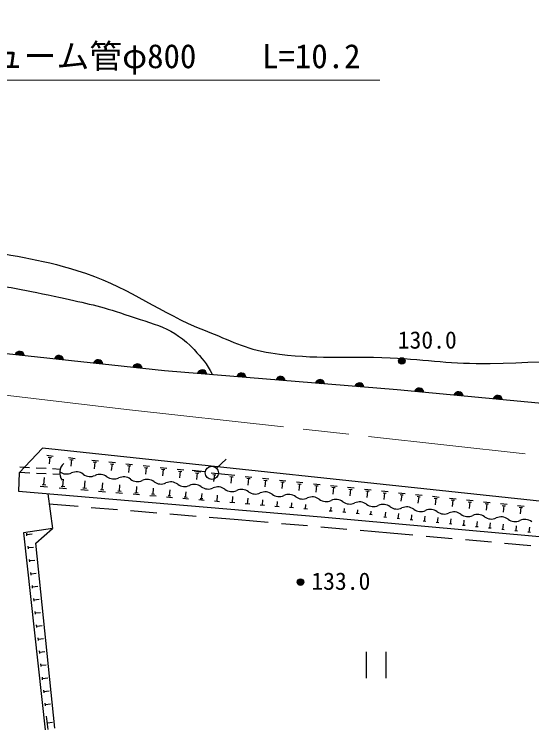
# Model space of a CAD drawing. Units: millimetres, scale not verified. Extents: x 40000 to 680000, y 20000 to 380000.
# Drawn here: x 322655 to 361994, y 248999 to 303380 of the extents above; entities that cross this region are included whole.
import ezdxf
from ezdxf.enums import TextEntityAlignment as Align

# ---------------------------------------------------------------- set-up
doc = ezdxf.new("R2010")
doc.units = ezdxf.units.MM
doc.header["$LTSCALE"] = 1000
doc.linetypes.add('CHAIN', pattern=[18.5, 12, -1.5, 3.5, -1.5])
for name, color, linetype, lineweight in [('M-BGD', 7, 'Continuous', 25), ('M-BGD-EXST', 7, 'Continuous', 25), ('M-BMK', 2, 'CHAIN', 13), ('M-STR-HTXT', 7, 'Continuous', 13)]:
    doc.layers.add(name, color=color, linetype=linetype, lineweight=lineweight)
doc.styles.add('ＭＳ ゴシック', font='')
doc.styles.get('ＭＳ ゴシック').set_extended_font_data('MS Gothic')

msp = doc.modelspace()

# ---------------------------------------------------------------- linework, layer by layer
at = {"layer": 'M-BGD'}
for p, q in [((369862, 265605), (324790, 270392)), ((325117, 269855), (325619, 269802)), ((325229, 269716), (325480, 269690)), ((325355, 269703), (325301, 269201)), ((326771, 269679), (327272, 269626)), ((326883, 269541), (327133, 269514)), ((327008, 269527), (326955, 269026)), ((328551, 269490), (329052, 269437)), ((328663, 269351), (328914, 269325)), ((328788, 269338), (328735, 268836)), ((329848, 269352), (330350, 269299)), ((329960, 269214), (330211, 269187)), ((330086, 269200), (330032, 268699)), ((331145, 269215), (331647, 269161)), ((323073, 268980), (323822, 268939)), ((324321, 268911), (325070, 268870)), ((325569, 268843), (326144, 268811)), ((331257, 269076), (331508, 269049)), ((331383, 269063), (331329, 268561)), ((332442, 269077), (332943, 269024)), ((332554, 268938), (332805, 268912)), ((332679, 268925), (332626, 268424)), ((333739, 268939), (334240, 268886)), ((333851, 268801), (334101, 268774)), ((333976, 268787), (333923, 268286)), ((335035, 268801), (335536, 268748)), ((335147, 268663), (335398, 268636)), ((335272, 268650), (335219, 268149)), ((336332, 268664), (336832, 268611)), ((323836, 268505), (323087, 268542)), ((325085, 268443), (324336, 268480)), ((324912, 267605), (324959, 268166)), ((326115, 268392), (325584, 268418)), ((336444, 268525), (336694, 268499)), ((336569, 268512), (336516, 268012)), ((337628, 268526), (338128, 268473)), ((337740, 268388), (337990, 268361)), ((337865, 268374), (337812, 267874)), ((338924, 268388), (339424, 268335)), ((339036, 268250), (339286, 268224)), ((339161, 268237), (339107, 267737)), ((340220, 268251), (340719, 268198)), ((340331, 268113), (340581, 268086)), ((340456, 268099), (340403, 267599)), ((341515, 268113), (342015, 268060)), ((325052, 267593), (324772, 267617)), ((326346, 267484), (326394, 268044)), ((328000, 267343), (328048, 267904)), ((329335, 267225), (329380, 267763)), ((330647, 267108), (330691, 267624)), ((341627, 267975), (341877, 267948)), ((341752, 267962), (341699, 267462)), ((342810, 267976), (343310, 267923)), ((342922, 267837), (343172, 267811)), ((343047, 267824), (342994, 267325)), ((344106, 267838), (344605, 267785)), ((344217, 267700), (344467, 267673)), ((344342, 267687), (344289, 267187)), ((345400, 267700), (345900, 267647)), ((345512, 267562), (345762, 267536)), ((346695, 267563), (347194, 267510)), ((325180, 267441), (324620, 267489)), ((326615, 267320), (326054, 267367)), ((326487, 267472), (326206, 267496)), ((328268, 267179), (327708, 267227)), ((328140, 267331), (327860, 267355)), ((329592, 267067), (329054, 267113)), ((329469, 267213), (329200, 267236)), ((330776, 267097), (330518, 267119)), ((331938, 266993), (331980, 267487)), ((333208, 266880), (333248, 267352)), ((334456, 266768), (334495, 267220)), ((335684, 266659), (335721, 267090)), ((345637, 267549), (345584, 267050)), ((346807, 267425), (347056, 267399)), ((346931, 267412), (346878, 266913)), ((347990, 267425), (348488, 267372)), ((348101, 267288), (348350, 267261)), ((348226, 267274), (348173, 266776)), ((349284, 267288), (349783, 267235)), ((349395, 267150), (349645, 267124)), ((349520, 267137), (349467, 266638)), ((350578, 267151), (351076, 267098)), ((350689, 267013), (350939, 266986)), ((351872, 267013), (352370, 266960)), ((330894, 266957), (330378, 267001)), ((332175, 266848), (331681, 266890)), ((332062, 266982), (331815, 267003)), ((333434, 266741), (332961, 266781)), ((333326, 266870), (333089, 266890)), ((334673, 266636), (334221, 266675)), ((334569, 266759), (334343, 266778)), ((335891, 266533), (335459, 266570)), ((335792, 266650), (335576, 266668)), ((337088, 266431), (336678, 266466)), ((336994, 266543), (336789, 266560)), ((336892, 266552), (336927, 266962)), ((338071, 266348), (338112, 266837)), ((339239, 266249), (339279, 266713)), ((340388, 266152), (340426, 266591)), ((341519, 266056), (341554, 266472)), ((350814, 266999), (350761, 266501)), ((351983, 266875), (352232, 266849)), ((352108, 266862), (352055, 266364)), ((353166, 266876), (353664, 266823)), ((353277, 266738), (353526, 266712)), ((353402, 266725), (353349, 266227)), ((354459, 266738), (354957, 266685)), ((354571, 266601), (354819, 266574)), ((354695, 266587), (354642, 266090)), ((355753, 266601), (356250, 266548)), ((325312, 266163), (327509, 265980)), ((338266, 266332), (337876, 266365)), ((339425, 266233), (339054, 266265)), ((340564, 266137), (340212, 266166)), ((341685, 266042), (341352, 266070)), ((342787, 265948), (342473, 265975)), ((342630, 265961), (342663, 266354)), ((343723, 265869), (343754, 266239)), ((344798, 265778), (344827, 266125)), ((346710, 265612), (346738, 265922)), ((355864, 266463), (356113, 266437)), ((355988, 266450), (355935, 265953)), ((357046, 266464), (357543, 266411)), ((357157, 266326), (357406, 266300)), ((357281, 266313), (357228, 265816)), ((358339, 266326), (358836, 266273)), ((358450, 266189), (358698, 266162)), ((358574, 266176), (358521, 265678)), ((359631, 266189), (360128, 266136)), ((359742, 266052), (359991, 266025)), ((359867, 266038), (359814, 265541)), ((360924, 266052), (361421, 265999)), ((328505, 265897), (330498, 265732)), ((331495, 265649), (333488, 265483)), ((334485, 265400), (336478, 265234)), ((343871, 265856), (343575, 265881)), ((344937, 265766), (344659, 265789)), ((346834, 265600), (346586, 265623)), ((347860, 265508), (347624, 265529)), ((347742, 265518), (347769, 265813)), ((348873, 265416), (348650, 265437)), ((348762, 265426), (348787, 265705)), ((349769, 265336), (349793, 265598)), ((350858, 265141), (350900, 265539)), ((351853, 265038), (351894, 265436)), ((361035, 265914), (361283, 265888)), ((361159, 265901), (361106, 265404)), ((337474, 265151), (339671, 264969)), ((339671, 264969), (341966, 264770)), ((349874, 265326), (349664, 265345)), ((350958, 265131), (350759, 265151)), ((351953, 265028), (351754, 265048)), ((352947, 264925), (352748, 264945)), ((352848, 264935), (352889, 265333)), ((353942, 264822), (353743, 264842)), ((353842, 264832), (353884, 265230)), ((354837, 264729), (354878, 265127)), ((355832, 264626), (355873, 265024)), ((356826, 264523), (356868, 264920)), ((342963, 264683), (344955, 264511)), ((345951, 264424), (347944, 264251)), ((354937, 264718), (354738, 264739)), ((355931, 264615), (355732, 264636)), ((356926, 264512), (356727, 264533)), ((357921, 264409), (357722, 264430)), ((357821, 264419), (357862, 264817)), ((358915, 264306), (358716, 264327)), ((358816, 264316), (358857, 264714)), ((359810, 264213), (359852, 264611)), ((360805, 264110), (360846, 264508)), ((361800, 264007), (361841, 264405)), ((323364, 263975), (324997, 248999)), ((323618, 263736), (323596, 263935)), ((323607, 263836), (324005, 263879)), ((348940, 264165), (351236, 263966)), ((351236, 263966), (352965, 263810)), ((359910, 264203), (359711, 264224)), ((360905, 264100), (360706, 264121)), ((361899, 263997), (361700, 264017)), ((353961, 263720), (355953, 263540)), ((356949, 263450), (358941, 263270)), ((323726, 262742), (323705, 262941)), ((323715, 262842), (324113, 262885)), ((359936, 263180), (361928, 263000)), ((323835, 261748), (323813, 261947)), ((323824, 261848), (324221, 261891)), ((323943, 260754), (323921, 260953)), ((323932, 260853), (324330, 260897)), ((324051, 259760), (324030, 259959)), ((324041, 259859), (324438, 259903)), ((324160, 258766), (324138, 258965)), ((324149, 258865), (324547, 258909)), ((324268, 257772), (324246, 257971)), ((324257, 257871), (324655, 257914)), ((324377, 256778), (324355, 256976)), ((324366, 256877), (324763, 256920)), ((324485, 255783), (324463, 255982)), ((324474, 255883), (324872, 255926)), ((324593, 254789), (324572, 254988)), ((324582, 254889), (324980, 254932)), ((349406, 254913), (349406, 252913)), ((350906, 254913), (350906, 252913)), ((324702, 253795), (324680, 253994)), ((324691, 253895), (325088, 253938)), ((324810, 252801), (324788, 253000)), ((324799, 252901), (325197, 252944)), ((324918, 251807), (324897, 252006)), ((324908, 251906), (325305, 251950)), ((325027, 250813), (325005, 251012)), ((325016, 250912), (325414, 250956)), ((325222, 249024), (325114, 250018)), ((325168, 249521), (325565, 249564))]:
    msp.add_line(p, q, dxfattribs=at)
for points in [[(379663, 272196), (372900, 272731), (367070, 273397), (351760, 274830), (334067, 276287), (318040, 277998), (280822, 282191), (279582, 282306)], [(324790, 270392), (323013, 268535), (322981, 267126)], [(322981, 267126), (345981, 265175), (367661, 263218), (371654, 262674)], [(325206, 266937), (325567, 264301), (323364, 263975)], [(325731, 249127), (324296, 263169), (325567, 264301)]]:
    msp.add_lwpolyline(points, dxfattribs=at)
for centre, radius in [((352119, 277028), 250), ((352119, 277028), 204), ((352119, 277028), 159), ((352119, 277028), 114), ((352119, 277028), 68.2), ((352119, 277028), 22.7), ((344415, 260222), 250), ((344415, 260222), 204), ((344415, 260222), 159), ((344415, 260222), 114), ((344415, 260222), 68.2), ((344415, 260222), 22.7)]:
    msp.add_circle(centre, radius, dxfattribs=at)
for centre, radius, start, end in [((323065, 277407), 354, 2.7038, 165.109), ((323065, 277407), 283, 4.9279, 162.885), ((323065, 277407), 212, 8.6742, 159.1386), ((323065, 277407), 142, 16.3859, 151.4269), ((323065, 277407), 100, 26.7036, 141.1093), ((326048, 277089), 354, 2.7038, 165.109), ((326048, 277089), 283, 4.9279, 162.885), ((326048, 277089), 212, 8.6742, 159.1386), ((326048, 277089), 142, 16.3859, 151.4269), ((326048, 277089), 100, 26.7036, 141.1093), ((329031, 276770), 354, 2.7038, 165.109), ((329031, 276770), 283, 4.9279, 162.885), ((329031, 276770), 212, 8.6742, 159.1386), ((329031, 276770), 142, 16.3859, 151.4269), ((329031, 276770), 100, 26.7036, 141.1093), ((332014, 276452), 354, 2.7038, 165.109), ((332014, 276452), 283, 4.9279, 162.885), ((332014, 276452), 212, 8.6742, 159.1386), ((332014, 276452), 142, 16.3859, 151.4269), ((332014, 276452), 100, 26.7036, 141.1093), ((336930, 275997), 354, 4.0896, 166.4947), ((336930, 275997), 283, 6.3136, 164.2707), ((336930, 275997), 212, 10.0599, 160.5244), ((336930, 275997), 142, 17.7717, 152.8126), ((336930, 275997), 100, 28.0893, 142.495), ((339919, 275751), 354, 4.0896, 166.4947), ((339919, 275751), 283, 6.3136, 164.2707), ((339919, 275751), 212, 10.0599, 160.5244), ((339919, 275751), 142, 17.7717, 152.8126), ((339919, 275751), 100, 28.0893, 142.495), ((342909, 275505), 354, 4.0896, 166.4947), ((342909, 275505), 283, 6.3136, 164.2707), ((342909, 275505), 212, 10.0599, 160.5244), ((342909, 275505), 142, 17.7717, 152.8126), ((342909, 275505), 100, 28.0893, 142.495), ((345899, 275259), 354, 4.0896, 166.4947), ((345899, 275259), 283, 6.3136, 164.2707), ((345899, 275259), 212, 10.0599, 160.5244), ((345899, 275259), 142, 17.7717, 152.8126), ((345899, 275259), 100, 28.0893, 142.495), ((348889, 275012), 354, 4.0896, 166.4947), ((348889, 275012), 283, 6.3136, 164.2707), ((348889, 275012), 212, 10.0599, 160.5244), ((348889, 275012), 142, 17.7717, 152.8126), ((348889, 275012), 100, 28.0893, 142.495), ((353436, 274619), 354, 3.4501, 165.8552), ((353436, 274619), 283, 5.6741, 163.6312), ((353436, 274619), 212, 9.4204, 159.8849), ((353436, 274619), 142, 17.1321, 152.1731), ((353436, 274619), 100, 27.4498, 141.8555), ((356423, 274339), 354, 3.4501, 165.8552), ((356423, 274339), 283, 5.6741, 163.6312), ((356423, 274339), 212, 9.4204, 159.8849), ((356423, 274339), 142, 17.1321, 152.1731), ((356423, 274339), 100, 27.4498, 141.8555), ((359410, 274060), 354, 3.4501, 165.8552), ((359410, 274060), 283, 5.6741, 163.6312), ((359410, 274060), 212, 9.4204, 159.8849), ((359410, 274060), 142, 17.1321, 152.1731), ((359410, 274060), 100, 27.4498, 141.8555), ((327019, 268540), 916, 130.1791, 218.2723), ((326634, 269312), 876, 232.973, 294.9231), ((327372, 267722), 876, 52.973, 114.9231), ((328428, 269122), 876, 232.973, 294.9231), ((329167, 267532), 876, 52.973, 114.9231), ((330223, 268932), 876, 232.973, 294.9231), ((330961, 267342), 876, 52.973, 114.9231), ((332017, 268741), 876, 232.973, 294.9231), ((332756, 267152), 876, 52.973, 114.9231), ((333811, 268551), 876, 232.973, 294.9231), ((334550, 266961), 876, 52.973, 114.9231), ((335606, 268361), 876, 232.973, 294.9231), ((336345, 266771), 876, 52.973, 114.9231), ((337400, 268171), 876, 232.973, 294.9231), ((338139, 266581), 876, 52.973, 114.9231), ((339195, 267980), 876, 232.973, 294.9231), ((339933, 266391), 876, 52.973, 114.9231), ((340989, 267790), 876, 232.973, 294.9231), ((341728, 266200), 876, 52.973, 114.9231), ((342783, 267600), 876, 232.973, 294.9231), ((343522, 266010), 876, 52.973, 114.9231), ((344578, 267410), 876, 232.973, 294.9231), ((345317, 265820), 876, 52.973, 114.9231), ((346372, 267219), 876, 232.973, 294.9231), ((347111, 265630), 876, 52.973, 114.9231), ((348167, 267029), 876, 232.973, 294.9231), ((348905, 265439), 876, 52.973, 114.9231), ((349961, 266839), 876, 232.973, 294.9231), ((350700, 265249), 876, 52.973, 114.9231), ((351755, 266649), 876, 232.973, 294.9231), ((352494, 265059), 876, 52.973, 114.9231), ((353550, 266458), 876, 232.973, 294.9231), ((354289, 264869), 876, 52.973, 114.9231), ((355344, 266268), 876, 232.973, 294.9231), ((356083, 264678), 876, 52.973, 114.9231), ((357139, 266078), 876, 232.973, 294.9231), ((357877, 264488), 876, 52.973, 114.9231), ((358933, 265888), 876, 232.973, 294.9231), ((359672, 264298), 876, 52.973, 114.9231), ((360728, 265697), 876, 232.973, 294.9231), ((361466, 264108), 876, 52.973, 114.9231)]:
    msp.add_arc(centre, radius, start, end, dxfattribs=at)
for points, knots in [([(295297, 294165), (296176, 294013), (296430, 293981), (297139, 293792), (297557, 293681), (297874, 293762), (298200, 293478), (298418, 293288), (298384, 293065), (298527, 292813), (298731, 292453), (298824, 292227), (299110, 291927), (299614, 291397), (300039, 291238), (300722, 290974), (301715, 290591), (302347, 290624), (303403, 290491), (304212, 290390), (304695, 290543), (305484, 290340), (306038, 290197), (306447, 290178), (306825, 289748), (307246, 289268), (306873, 288663), (307291, 288180), (307899, 287478), (308701, 287843), (309611, 287658), (311310, 287314), (312289, 287261), (313987, 286912), (316198, 286458), (317424, 286146), (319624, 285643), (322923, 284890), (324866, 284794), (328066, 283694), (331794, 282412), (333501, 280780), (337170, 279337), (339089, 278582), (340133, 277957), (342171, 277644), (345675, 277107), (347698, 277431), (351240, 277267), (354204, 277129), (355858, 276785), (358825, 276847), (364349, 276961), (367448, 277183), (372936, 277828), (375890, 278175), (377541, 278416), (380478, 278890), (386778, 279907), (390285, 280607), (396579, 281652), (399720, 282173), (401456, 282684), (404630, 282927), (407601, 283154), (409279, 282973), (412258, 282930), (417333, 282857), (420172, 282623), (425246, 282507), (429210, 282417), (431431, 282429), (435395, 282347), (439692, 282259), (442193, 281103), (446394, 282013), (447464, 282245), (447933, 282763), (448963, 283137), (450268, 283611), (451080, 283594), (452429, 283923), (453525, 284190), (454135, 284354), (455223, 284651), (456083, 284886), (456545, 285094), (457414, 285288), (458089, 285440), (458501, 285350), (459166, 285536), (460686, 285960), (461400, 286579), (462886, 287109), (464698, 287756), (465761, 287981), (467555, 288676), (480214, 293577), (487132, 296774), (499458, 302462), (506556, 305738), (510452, 307742), (517482, 311162), (521902, 313312), (524240, 314819), (528775, 316713), (533478, 318678), (536288, 319327), (541174, 320777), (546099, 322239), (548836, 323218), (553890, 324141), (558337, 324953), (559994, 325108), (565384, 325501)], [0, 0, 0, 0, 1, 1, 1, 2, 2, 2, 3, 3, 3, 4, 4, 4, 5, 5, 5, 6, 6, 6, 7, 7, 7, 8, 8, 8, 9, 9, 9, 10, 10, 10, 11, 11, 11, 12, 12, 12, 13, 13, 13, 14, 14, 14, 15, 15, 15, 16, 16, 16, 17, 17, 17, 18, 18, 18, 19, 19, 19, 20, 20, 20, 21, 21, 21, 22, 22, 22, 23, 23, 23, 24, 24, 24, 25, 25, 25, 26, 26, 26, 27, 27, 27, 28, 28, 28, 29, 29, 29, 30, 30, 30, 31, 31, 31, 32, 32, 32, 33, 33, 33, 34, 34, 34, 35, 35, 35, 36, 36, 36, 37, 37, 37, 38, 38, 38, 38]), ([(294248, 289596), (295359, 289349), (295683, 289282), (296580, 289001), (297370, 288753), (297815, 288612), (298573, 288278), (299280, 287967), (299675, 287773), (300310, 287334), (301460, 286538), (301945, 285891), (302998, 284971), (304011, 284086), (304341, 283191), (305599, 282713), (306409, 282405), (306945, 282334), (307802, 282460), (309616, 282725), (310513, 283382), (312294, 283818), (313317, 284068), (313913, 284216), (314966, 284177), (316744, 284110), (317672, 283553), (319413, 283185), (322045, 282630), (323544, 282438), (326169, 281849), (328099, 281415), (329197, 281206), (331067, 280563), (333245, 279815), (334767, 279593), (336323, 277896), (336949, 277213), (337253, 276879), (337729, 275986)], [0, 0, 0, 0, 1, 1, 1, 2, 2, 2, 3, 3, 3, 4, 4, 4, 5, 5, 5, 6, 6, 6, 7, 7, 7, 8, 8, 8, 9, 9, 9, 10, 10, 10, 11, 11, 11, 12, 12, 12, 13, 13, 13, 13])]:
    msp.add_open_spline(points, degree=3, knots=knots, dxfattribs=at)
at = {"layer": 'M-BGD-EXST'}
for p, q in [((338032, 268869), (338758, 269557)), ((337174, 268588), (336181, 268713)), ((338167, 268478), (339163, 268383))]:
    msp.add_line(p, q, dxfattribs=at)
msp.add_circle((337670, 268525), 500, dxfattribs=at)
at = {"layer": 'M-BMK'}
msp.add_lwpolyline([(273349, 279717), (293886, 277510), (303388, 276600), (331189, 273344), (368421, 269197)], dxfattribs=at)
at = {"layer": 'M-STR-HTXT'}
msp.add_lwpolyline([(318944, 279006), (318944, 298365), (350457, 298365)], dxfattribs=at)

# ---------------------------------------------------------------- texts
at = {"layer": 'M-BGD', "style": 'ＭＳ ゴシック'}
for s, p in [('130.0', (351807, 277570)), ('133.0', (345239, 259236))]:
    msp.add_text(s, height=1320, dxfattribs=at).set_placement(p, align=Align.BOTTOM_LEFT)
at = {"layer": 'M-STR-HTXT', "style": 'ＭＳ ゴシック'}
msp.add_text('ヒューム管φ800\u3000\u3000L=10.2', height=1833, dxfattribs=at).set_placement((333669, 300199), align=Align.MIDDLE_CENTER)

doc.saveas('drawing.dxf')
